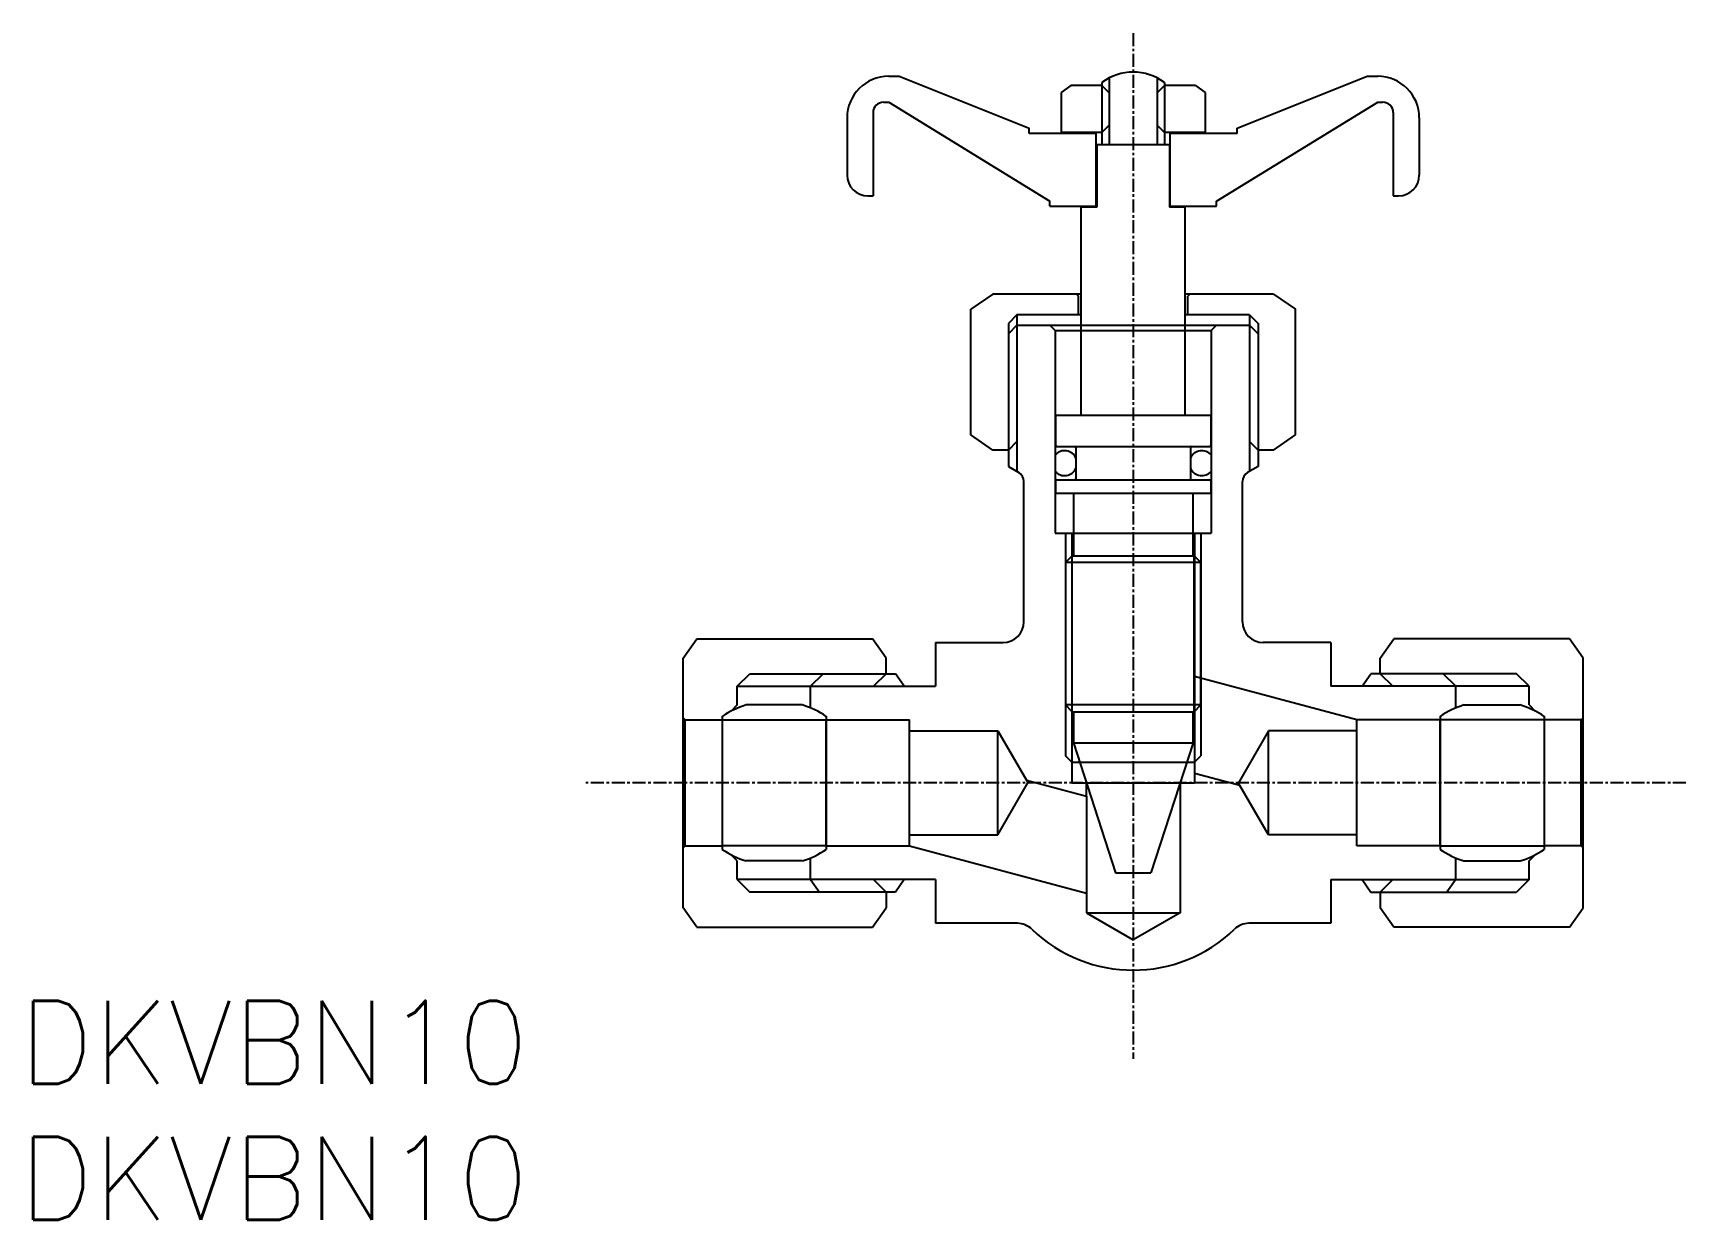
# Model space of a CAD drawing. Extents: x 1163 to 1321, y 635 to 749.
import ezdxf

# ---------------------------------------------------------------- set-up
doc = ezdxf.new("R2010")
doc.units = 0
doc.linetypes.add('CENTER', pattern=[2, 1.25, -0.25, 0.25, -0.25])
doc.layers.get('0').update_dxf_attribs({"linetype": 'CONTINUOUS'})
doc.layers.add('CENTER', color=1, linetype='CENTER')
doc.styles.get("Standard").update_dxf_attribs({"font": 'txt', "bigfont": 'extfont2.shx'})

# ---------------------------------------------------------------- blocks, each defined once
blk = doc.blocks.new('*U2')
at = {"linetype": 'CONTINUOUS'}
blk.add_text('DKVBN10', height=8, dxfattribs=at).set_placement((1161.18, 648))
blk = doc.blocks.new('*U3')
at = {"linetype": 'CONTINUOUS'}
blk.add_text('DKVBN10', height=8, dxfattribs=at).set_placement((1161.18, 634.92))

msp = doc.modelspace()

# ---------------------------------------------------------------- linework, layer by layer
for p, q in [((1244.79, 744.88), (1245.79, 744.88)), ((1245.79, 744.88), (1258.29, 739.88)), ((1262.29, 743.98), (1261.36, 743.33)), ((1265.29, 743.98), (1262.29, 743.98)), ((1265.29, 744.28), (1265.29, 738.28)), ((1265.29, 743.98), (1265.29, 739.48)), ((1265.29, 743.98), (1265.99, 743.28)), ((1265.99, 744.72), (1265.99, 738.28)), ((1270.59, 744.72), (1270.59, 738.28)), ((1271.29, 743.98), (1270.59, 743.28)), ((1271.29, 744.28), (1271.29, 738.28)), ((1274.29, 743.98), (1271.29, 743.98)), ((1271.29, 743.98), (1271.29, 739.48)), ((1274.29, 743.98), (1275.21, 743.33)), ((1278.29, 739.88), (1290.79, 744.88)), ((1290.79, 744.88), (1291.79, 744.88)), ((1244.29, 742.38), (1244.79, 742.38)), ((1244.79, 742.38), (1260.29, 732.88)), ((1261.36, 743.33), (1261.36, 739.48)), ((1265.99, 743.28), (1265.99, 740.18)), ((1270.59, 743.28), (1270.59, 740.18)), ((1275.21, 743.33), (1275.21, 739.48)), ((1276.29, 732.88), (1291.79, 742.38)), ((1291.79, 742.38), (1292.29, 742.38)), ((1240.79, 740.88), (1240.79, 735.38)), ((1243.29, 741.38), (1243.29, 733.38)), ((1293.29, 741.38), (1293.29, 733.38)), ((1295.79, 740.88), (1295.79, 735.38)), ((1258.29, 739.38), (1258.29, 739.88)), ((1264.74, 739.38), (1258.29, 739.38)), ((1265.29, 739.48), (1261.36, 739.48)), ((1264.74, 732.38), (1264.74, 739.38)), ((1265.29, 739.48), (1265.99, 740.18)), ((1271.29, 739.48), (1270.59, 740.18)), ((1275.21, 739.48), (1271.29, 739.48)), ((1271.84, 732.38), (1271.84, 739.38)), ((1278.29, 739.38), (1271.84, 739.38)), ((1278.29, 739.38), (1278.29, 739.88)), ((1264.79, 738.28), (1264.79, 732.28)), ((1271.79, 738.28), (1264.79, 738.28)), ((1271.79, 738.28), (1271.79, 732.28)), ((1242.79, 733.38), (1243.29, 733.38)), ((1260.29, 732.38), (1260.29, 732.88)), ((1260.29, 732.38), (1264.74, 732.38)), ((1271.84, 732.38), (1276.29, 732.38)), ((1276.29, 732.38), (1276.29, 732.88)), ((1293.29, 733.38), (1293.79, 733.38)), ((1263.29, 712.28), (1263.29, 732.28)), ((1264.79, 732.28), (1263.29, 732.28)), ((1273.29, 732.28), (1271.79, 732.28)), ((1273.29, 712.28), (1273.29, 732.28)), ((1254.79, 723.94), (1252.7, 722.47)), ((1263.29, 723.94), (1254.79, 723.94)), ((1262.84, 723.94), (1263.04, 723.74)), ((1263.04, 721.94), (1263.04, 723.74)), ((1281.79, 723.94), (1273.29, 723.94)), ((1273.74, 723.94), (1273.54, 723.74)), ((1273.54, 721.94), (1273.54, 723.74)), ((1281.79, 723.94), (1283.88, 722.47)), ((1252.7, 710.4), (1252.7, 722.47)), ((1263.04, 721.94), (1257.1, 721.94)), ((1257.1, 721.94), (1257.1, 709.75)), ((1279.47, 721.94), (1273.54, 721.94)), ((1279.47, 721.94), (1279.47, 709.75)), ((1283.88, 710.4), (1283.88, 722.47)), ((1260.84, 712.28), (1275.74, 712.28)), ((1260.84, 709.38), (1260.84, 712.28)), ((1275.74, 712.28), (1275.74, 709.38)), ((1254.79, 708.94), (1252.7, 710.4)), ((1281.79, 708.94), (1283.88, 710.4)), ((1256.29, 708.94), (1254.79, 708.94)), ((1256.29, 708.94), (1257.1, 709.75)), ((1260.94, 709.28), (1275.64, 709.28)), ((1262.79, 709.18), (1262.79, 706.18)), ((1273.79, 709.18), (1273.79, 706.18)), ((1280.29, 708.94), (1279.47, 709.75)), ((1281.79, 708.94), (1280.29, 708.94)), ((1260.84, 704.78), (1260.84, 705.98)), ((1260.94, 706.08), (1275.64, 706.08)), ((1275.74, 705.98), (1275.74, 704.78)), ((1260.84, 704.78), (1275.74, 704.78)), ((1262.54, 704.78), (1262.54, 698.78)), ((1274.04, 698.78), (1274.04, 704.78)), ((1262.44, 698.78), (1261.79, 698.13)), ((1261.79, 698.13), (1261.79, 684.43)), ((1262.44, 698.78), (1274.14, 698.78)), ((1274.14, 698.78), (1274.79, 698.13)), ((1274.79, 684.43), (1274.79, 698.13)), ((1225.04, 688.94), (1226.34, 690.79)), ((1226.34, 690.79), (1243.24, 690.79)), ((1244.54, 688.94), (1243.24, 690.79)), ((1249.29, 690.44), (1249.29, 686.24)), ((1287.29, 690.44), (1287.29, 686.24)), ((1292.04, 688.94), (1293.34, 690.79)), ((1310.24, 690.79), (1293.34, 690.79)), ((1311.54, 688.94), (1310.24, 690.79)), ((1225.04, 664.94), (1225.04, 688.94)), ((1244.54, 687.44), (1244.54, 688.94)), ((1292.04, 687.44), (1292.04, 688.94)), ((1311.54, 664.94), (1311.54, 688.94)), ((1230.24, 686.24), (1231.44, 687.44)), ((1237.29, 686.24), (1238.49, 687.44)), ((1238.49, 687.44), (1245.45, 687.44)), ((1244.54, 687.44), (1243.33, 686.23)), ((1246.29, 686.24), (1245.45, 687.44)), ((1290.29, 686.24), (1291.13, 687.44)), ((1298.09, 687.44), (1291.13, 687.44)), ((1292.04, 687.44), (1293.24, 686.23)), ((1299.29, 686.24), (1298.09, 687.44)), ((1306.34, 686.24), (1305.14, 687.44)), ((1230.24, 684.44), (1230.24, 686.24)), ((1237.29, 684.14), (1237.29, 686.24)), ((1299.29, 684.14), (1299.29, 686.24)), ((1306.34, 684.44), (1306.34, 686.24)), ((1225.24, 682.99), (1225.04, 683.19)), ((1228.79, 683.34), (1228.79, 670.54)), ((1230.24, 684.44), (1229.64, 683.84)), ((1236.49, 684.44), (1231.08, 684.44)), ((1238.79, 683.34), (1238.79, 670.54)), ((1262.44, 683.78), (1261.79, 684.43)), ((1262.44, 683.78), (1274.14, 683.78)), ((1262.54, 683.78), (1262.54, 680.78)), ((1274.04, 680.78), (1274.04, 683.78)), ((1274.14, 683.78), (1274.79, 684.43)), ((1297.79, 683.34), (1297.79, 670.54)), ((1300.08, 684.44), (1305.49, 684.44)), ((1306.34, 684.44), (1306.93, 683.84)), ((1307.79, 683.34), (1307.79, 670.54)), ((1311.34, 682.99), (1311.54, 683.19)), ((1225.24, 670.89), (1225.24, 682.99)), ((1225.24, 682.99), (1228.79, 682.99)), ((1228.79, 682.99), (1238.79, 682.99)), ((1238.79, 670.89), (1238.79, 682.99)), ((1297.79, 670.89), (1297.79, 682.99)), ((1307.79, 682.99), (1297.79, 682.99)), ((1311.34, 682.99), (1307.79, 682.99)), ((1311.34, 670.89), (1311.34, 682.99)), ((1262.54, 680.78), (1274.04, 680.78)), ((1262.54, 680.78), (1266.6, 668.28)), ((1274.04, 680.78), (1269.98, 668.28)), ((1225.24, 670.89), (1225.04, 670.69)), ((1225.24, 670.89), (1228.79, 670.89)), ((1238.79, 670.89), (1228.79, 670.89)), ((1297.79, 670.89), (1307.79, 670.89)), ((1311.34, 670.89), (1307.79, 670.89)), ((1311.34, 670.89), (1311.54, 670.69)), ((1230.24, 669.44), (1229.64, 670.03)), ((1230.24, 667.64), (1230.24, 669.44)), ((1236.49, 669.44), (1231.08, 669.44)), ((1237.29, 667.64), (1237.29, 669.73)), ((1299.29, 667.64), (1299.29, 669.73)), ((1300.08, 669.44), (1305.49, 669.44)), ((1306.34, 669.44), (1306.93, 670.03)), ((1306.34, 667.64), (1306.34, 669.44)), ((1230.24, 667.64), (1231.44, 666.44)), ((1237.29, 667.64), (1238.13, 666.44)), ((1244.54, 666.44), (1243.34, 667.64)), ((1246.29, 667.64), (1245.45, 666.44)), ((1249.29, 667.64), (1249.29, 663.44)), ((1266.6, 668.28), (1269.98, 668.28)), ((1287.29, 667.64), (1287.29, 663.44)), ((1290.29, 667.64), (1291.13, 666.44)), ((1292.04, 666.44), (1293.24, 667.64)), ((1299.29, 667.64), (1298.45, 666.44)), ((1306.34, 667.64), (1305.14, 666.44)), ((1245.45, 666.44), (1238.13, 666.44)), ((1244.54, 666.44), (1244.54, 664.94)), ((1291.13, 666.44), (1298.45, 666.44)), ((1292.04, 666.44), (1292.04, 664.94)), ((1226.34, 663.08), (1225.04, 664.94)), ((1243.24, 663.08), (1244.54, 664.94)), ((1293.34, 663.08), (1292.04, 664.94)), ((1310.24, 663.08), (1311.54, 664.94)), ((1226.34, 663.08), (1243.24, 663.08)), ((1310.24, 663.08), (1293.34, 663.08))]:
    msp.add_line(p, q)
at = {"color": 3, "linetype": 'CONTINUOUS'}
for p, q in [((1257.1, 721.94), (1256.29, 721.12)), ((1263.29, 721.94), (1263.04, 721.94)), ((1273.54, 721.94), (1273.29, 721.94)), ((1279.47, 721.94), (1280.29, 721.12)), ((1256.29, 721.12), (1256.29, 708.94)), ((1257.1, 720.94), (1257.1, 706.89)), ((1260.79, 720.44), (1275.79, 720.44)), ((1279.47, 720.94), (1279.47, 706.89)), ((1280.29, 721.12), (1280.29, 708.94)), ((1261.79, 700.94), (1261.79, 679.53)), ((1262.38, 700.94), (1274.19, 700.94)), ((1274.79, 700.94), (1274.79, 679.53)), ((1274.79, 698.13), (1261.79, 698.13)), ((1262.44, 683.78), (1262.44, 698.78)), ((1274.14, 683.78), (1274.14, 698.78)), ((1231.44, 687.44), (1244.54, 687.44)), ((1274.19, 687.16), (1274.19, 677.85)), ((1305.14, 687.44), (1292.04, 687.44)), ((1230.24, 686.24), (1249.29, 686.24)), ((1299.29, 686.24), (1287.29, 686.24)), ((1306.34, 686.24), (1293.24, 686.24)), ((1274.79, 684.43), (1261.79, 684.43)), ((1246.79, 681.94), (1246.79, 682.99)), ((1246.79, 671.94), (1246.79, 681.94)), ((1255.29, 671.94), (1255.29, 681.94)), ((1281.29, 681.94), (1278.4, 676.94)), ((1289.79, 681.94), (1281.29, 681.94)), ((1281.29, 671.94), (1281.29, 681.94)), ((1289.79, 681.94), (1289.79, 682.99)), ((1289.79, 671.94), (1289.79, 681.94)), ((1262.38, 678.94), (1261.79, 679.53)), ((1262.38, 678.94), (1274.19, 678.94)), ((1274.19, 678.94), (1274.79, 679.53)), ((1274.19, 678.94), (1274.79, 679.53)), ((1255.29, 671.94), (1258.17, 676.94)), ((1258.03, 677.19), (1258.17, 676.94)), ((1263.79, 676.94), (1272.79, 676.94)), ((1278.55, 676.68), (1278.4, 676.94)), ((1263.79, 675.65), (1263.79, 666.33)), ((1246.79, 671.94), (1255.29, 671.94)), ((1249.29, 667.64), (1230.24, 667.64)), ((1287.29, 667.64), (1299.29, 667.64)), ((1293.24, 667.64), (1306.34, 667.64)), ((1244.54, 666.44), (1231.44, 666.44)), ((1292.04, 666.44), (1305.14, 666.44)), ((1263.79, 664.44), (1272.79, 664.44))]:
    msp.add_line(p, q, dxfattribs=at)
at = {"color": 7, "linetype": 'CONTINUOUS'}
for p, q in [((1257.1, 720.94), (1256.29, 720.12)), ((1256.29, 720.12), (1256.29, 707.36)), ((1257.1, 720.94), (1279.47, 720.94)), ((1260.29, 720.94), (1260.79, 720.44)), ((1260.79, 720.44), (1260.79, 700.94)), ((1275.79, 720.94), (1275.79, 720.94)), ((1276.29, 720.94), (1275.79, 720.44)), ((1275.79, 720.44), (1275.79, 700.94)), ((1279.47, 720.94), (1280.29, 720.12)), ((1280.29, 720.12), (1280.29, 707.36)), ((1256.29, 707.36), (1257.29, 706.78)), ((1280.29, 707.36), (1279.29, 706.78)), ((1257.79, 692.44), (1257.79, 705.91)), ((1278.79, 692.44), (1278.79, 705.91)), ((1260.79, 700.94), (1262.38, 700.94)), ((1262.38, 700.94), (1262.38, 676.94)), ((1274.19, 700.94), (1275.79, 700.94)), ((1274.19, 700.94), (1274.19, 687.16)), ((1249.29, 690.44), (1255.79, 690.44)), ((1287.29, 690.44), (1280.79, 690.44)), ((1289.79, 682.99), (1274.19, 687.16)), ((1230.24, 686.24), (1243.34, 686.24)), ((1238.79, 682.99), (1246.79, 682.99)), ((1246.79, 681.94), (1255.29, 681.94)), ((1255.29, 681.94), (1258.03, 677.19)), ((1297.79, 682.99), (1289.79, 682.99)), ((1258.03, 677.19), (1263.79, 675.65)), ((1262.38, 676.94), (1263.79, 676.94)), ((1263.79, 675.65), (1263.79, 676.94)), ((1272.79, 676.94), (1272.79, 664.44)), ((1272.79, 676.94), (1274.19, 676.94)), ((1274.19, 677.85), (1274.19, 676.94)), ((1278.55, 676.68), (1274.19, 677.85)), ((1281.29, 671.94), (1278.55, 676.68)), ((1238.79, 670.89), (1246.79, 670.89)), ((1246.79, 670.89), (1246.79, 671.94)), ((1246.79, 670.89), (1263.79, 666.33)), ((1289.79, 671.94), (1281.29, 671.94)), ((1289.79, 670.89), (1289.79, 671.94)), ((1297.79, 670.89), (1289.79, 670.89)), ((1243.34, 667.64), (1230.24, 667.64)), ((1263.79, 666.33), (1263.79, 664.44)), ((1263.79, 664.44), (1268.29, 661.84)), ((1272.79, 664.44), (1268.29, 661.84)), ((1257.16, 663.44), (1249.29, 663.44)), ((1287.29, 663.44), (1279.41, 663.44))]:
    msp.add_line(p, q, dxfattribs=at)
for centre, radius, start, end in [((1268.29, 740.28), 5, 53.1301, 126.8699), ((1244.79, 740.88), 4, 90, 180), ((1291.79, 740.88), 4, 0, 90), ((1244.29, 741.38), 1, 90, 180), ((1292.29, 741.38), 1, 0, 90), ((1242.79, 735.38), 2, 180, 270), ((1293.79, 735.38), 2, 270, 0), ((1261.69, 707.68), 1.2, 23.5565, 137.8002), ((1260.94, 709.38), 0.1, 180, 270), ((1262.69, 709.18), 0.1, 0, 90), ((1273.89, 709.18), 0.1, 90, 180), ((1274.89, 707.68), 1.2, 40.6069, 156.4435), ((1275.64, 709.38), 0.1, 270, 0), ((1261.69, 707.68), 1.2, 222.1998, 336.4435), ((1274.89, 707.68), 1.2, 203.5565, 319.3931), ((1260.94, 705.98), 0.1, 90, 180), ((1262.69, 706.18), 0.1, 270, 0), ((1273.89, 706.18), 0.1, 180, 270), ((1275.64, 705.98), 0.1, 0, 90), ((1233.79, 675.85), 9, 107.5029, 123.749), ((1233.79, 675.85), 9, 56.251, 72.4971), ((1302.79, 675.85), 9, 107.5029, 123.749), ((1302.79, 675.85), 9, 56.251, 72.4971), ((1233.79, 678.02), 9, 236.251, 252.4971), ((1233.79, 678.02), 9, 287.5029, 303.749), ((1302.79, 678.02), 9, 236.251, 252.4971), ((1302.79, 678.02), 9, 287.5029, 303.749)]:
    msp.add_arc(centre, radius, start, end)
for centre, radius, start, end in [((1256.79, 705.91), 1, 0, 60), ((1279.79, 705.91), 1, 120, 180), ((1255.79, 692.44), 2, 270, 0), ((1280.79, 692.44), 2, 180, 270), ((1257.16, 661.44), 2, 45.9514, 90), ((1268.29, 672.94), 14, 225.9514, 314.0486), ((1279.41, 661.44), 2, 90, 134.0486)]:
    msp.add_arc(centre, radius, start, end, dxfattribs=at)
at = {"layer": 'CENTER', "color": 1, "linetype": 'CENTER'}
for p, q in [((1268.29, 749.03), (1268.29, 650.42)), ((1321.42, 676.94), (1215.65, 676.94))]:
    msp.add_line(p, q, dxfattribs=at)

# ---------------------------------------------------------------- block references
at = {"color": 7, "linetype": 'CONTINUOUS'}
for name in ['*U2', '*U3']:
    msp.add_blockref(name, (0, 0), dxfattribs=at)

doc.saveas('drawing.dxf')
